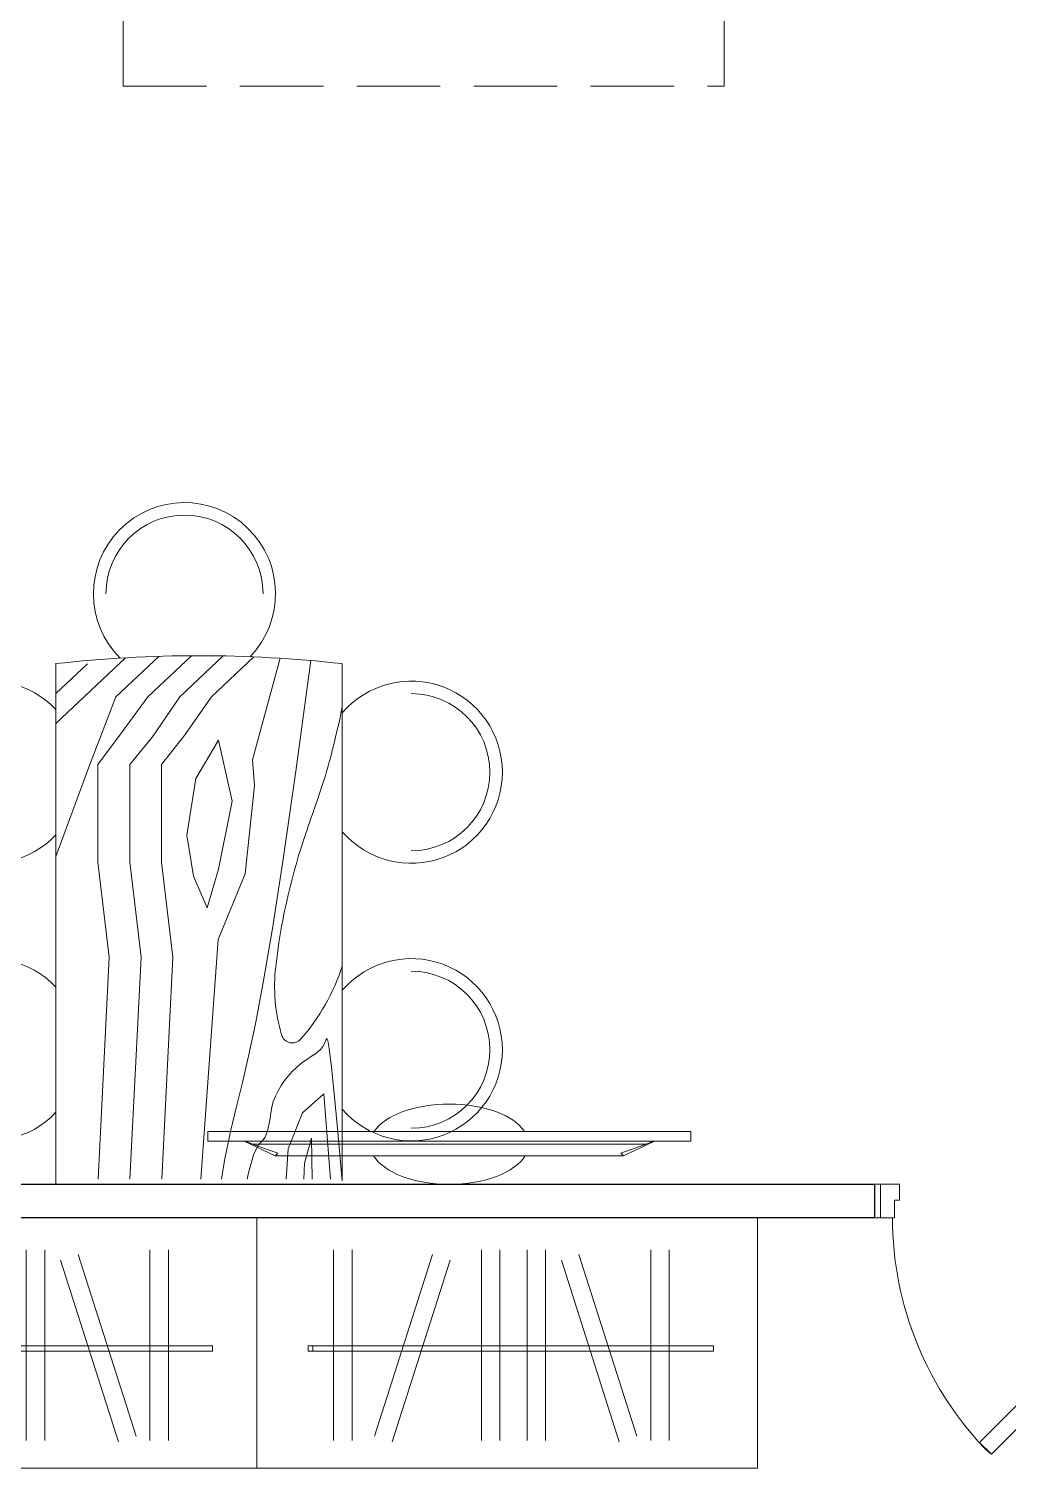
# Model space of a CAD drawing. Header units: millimetres. Extents: x 0 to 145404, y 0 to 194550.
# Drawn here: x 32229 to 34576, y 63186 to 66633 of the extents above; entities that cross this region are included whole.
import ezdxf

# ---------------------------------------------------------------- set-up
doc = ezdxf.new("R2010")
doc.units = ezdxf.units.MM
doc.linetypes.add('ELGO_LTYPE0', pattern=[0])
doc.linetypes.add('секция_тип 7 (18 уч)$0$GOST2.303 4', pattern=[7, 5, -2, 0])
doc.layers.add('АР - Двери', color=126, linetype='Continuous', lineweight=9)
doc.layers.add('АР - Перегородки 80', color=32, linetype='Continuous', lineweight=30)
doc.layers.add('АР - мебель', color=7, linetype='Continuous', lineweight=9, true_color=0x787878)

# ---------------------------------------------------------------- blocks, each defined once
blk = doc.blocks.new('ОГ73_на5персон_стол1245х685')
for p, q in [((-623.4, 0), (623.4, 0)), ((623.4, 0), (623.4, -686.7)), ((611.5, -686.7), (-623.4, -686.7))]:
    blk.add_line(p, q)
for points in [[(-641, -247.6), (-544.1, -144.5), (-375.8, -79.3), (-161.9, 0)], [(-637.5, -167.6), (-480, 0)], [(-623.4, -76.3), (-551.7, 0)], [(-642.4, -325.5), (-544.1, -220.8), (-454.9, -155.6), (-381.8, -101.3), (-148.4, -101.3), (79.6, -128.4), (611.5, -101.7)], [(-641.9, -401.2), (-544.1, -297.1), (-448.3, -231.9), (-381.8, -177.6), (-148.4, -177.6), (79.6, -204.7), (611.5, -178)], [(-639.6, -475.1), (-544.1, -373.4), (-450.5, -308.2), (-381.8, -253.9), (-148.4, -253.9), (79.6, -281), (611.5, -254.3)], [(-636.3, -537.6), (-393.5, -471.9), (-331.8, -476.1), (-120.1, -454.3), (37.3, -389.1), (611.5, -347.9)], [(611.5, -397.2), (566.5, -404.8), (497, -419.1), (437.5, -433.1), (380, -447.3), (316.4, -462.2), (239, -478.6), (139.9, -497.4), (11.2, -519.3), (-154.9, -545.1), (-366.3, -575.5), (-630.8, -611.4)], [(611.5, -459.1), (596.2, -461.8), (550.2, -474.8), (528.9, -486), (519.4, -494.9), (510.6, -501.6), (500.5, -506.3), (489.4, -509.5), (477.5, -511.8), (464.9, -513.7), (451.9, -515.6), (438.7, -518), (425.4, -521.5), (412.3, -526.5), (399.4, -532.7), (387, -540.1), (375.2, -548.4), (364.1, -557.3), (353.7, -566.7), (344.3, -576.3), (336, -585.9), (328.9, -595.3), (322.6, -604.3), (316.9, -612.9), (311.5, -620.8), (306.1, -628.1), (300.3, -634.4), (293.8, -639.8), (286.3, -644.1), (278.5, -647.3), (274.5, -649.9), (279.3, -652.4), (298.2, -655.6), (336.1, -660), (398.2, -666.3), (489.7, -674.9), (615.5, -686.7)], [(611.5, -552), (538.5, -556.7), (452.3, -591.2), (406.4, -642.9), (611.5, -658.6)], [(611.5, -594.6), (572.9, -595.9), (512.6, -613.2), (611.5, -614.5)]]:
    blk.add_lwpolyline(points)
blk.add_lwpolyline([(-440.4, -390.3), (-348.1, -335.9), (-212.4, -314.2), (-114.7, -330.5), (-38.7, -363.1), (-131, -390.3), (-293.8, -422.9)], close=True)
blk.add_lwpolyline([(-519, -686.7, 0.011376), (-404.4, -659.9, 0.016637), (-327.1, -637.1, 0.004562), (-267.2, -616.7, -0.004114), (-200.8, -594, -0.052088), (102.6, -527.2, -0.099515), (265.7, -541.2, -0.590932), (275.9, -587, -0.103124), (100.7, -686.7)], format="xyb")
for centre, radius, start, end in [((-363.4, 157.9), 218.2, 313.6617, 226.3383), ((-363.4, 157.9), 188.2, 0, 180), ((301.2, 157.9), 218.2, 313.6617, 226.3383), ((301.2, 157.9), 188.2, 0, 180), ((2457.2, -343.3), 3099.7, 173.6403, 186.3597), ((-791, -308.7), 218.2, 44.9911, 313.786), ((-791, -308.7), 188.2, 90, 270), ((-363.4, -852.1), 218.2, 130.7329, 49.2671), ((301.2, -852.1), 218.2, 130.7329, 49.2671), ((-363.4, -852.1), 188.2, 180, 0), ((301.2, -852.1), 188.2, 180, 0)]:
    blk.add_arc(centre, radius, start, end)
blk = doc.blocks.new('*U206')
at = {"ltscale": 100}
for p, q in [((15, 37.5), (15, -42.5)), ((46, 37.5), (15, 37.5)), ((48, -4.5), (48, 35.5)), ((852, -4.5), (852, 37.5)), ((852, 37.5), (885, 37.5)), ((885, 37.5), (885, -42.5)), ((60, -4.5), (48, -4.5)), ((60, -42.5), (60, -4.5)), ((840, -42.5), (840, -4.5)), ((840, -4.5), (852, -4.5)), ((15, -42.5), (60, -42.5)), ((885, -42.5), (840, -42.5))]:
    blk.add_line(p, q, dxfattribs=at)
for points in [[(54.4, 38.9), (82.7, 10.6), (648, 575.9), (619.7, 604.2)], [(15, -42.5), (0, -42.5), (0, 37.5), (15, 37.5)], [(885, -42.5), (900, -42.5), (900, 37.5), (885, 37.5)]]:
    blk.add_lwpolyline(points, close=True, dxfattribs=at)
blk.add_circle((48, 37.5), 2, dxfattribs=at)
blk.add_arc((56.7, 37.5), 800, 0, 44.865, dxfattribs=at)
blk = doc.blocks.new('Ш03 600х1200')
for p, q in [((0, 600), (-1200, 600)), ((-1200, 0), (-1200, 600)), ((0, 0), (0, 600)), ((-988.5, 66), (-988.5, 522.9)), ((-944.2, 66), (-944.2, 522.9)), ((-692.1, 66), (-692.1, 522.9)), ((-647.8, 66), (-647.8, 522.9)), ((-583, 66), (-583, 522.9)), ((-538.7, 66), (-538.7, 522.9)), ((-228.6, 66), (-228.6, 522.9)), ((-184.3, 66), (-184.3, 522.9)), ((-911.1, 76.8), (-772.2, 512)), ((-868.9, 63.3), (-730, 498.6)), ((-324.4, 63.3), (-463.3, 498.6)), ((-282.2, 76.8), (-421.1, 512)), ((-123, 293.3), (-1094.4, 293.3)), ((-1094.4, 293.3), (-1094.4, 280.4)), ((-1094.4, 280.4), (-123, 280.4)), ((-134.5, 293.3), (-228.9, 293.3)), ((-228.9, 293.3), (-228.9, 280.4)), ((-228.9, 280.4), (-134.5, 280.4)), ((-134.5, 280.4), (-134.5, 293.3)), ((-123, 280.4), (-123, 293.3)), ((0, 0), (-1200, 0))]:
    blk.add_line(p, q)
blk = doc.blocks.new('КРТД 1800х2000-900 раскладной')
at = {"layer": 'АР - мебель', "linetype": 'ByBlock'}
for p, q in [((-900, 900), (-900, 720)), ((-900, 900), (-100, 900)), ((-100, 900), (-59.9, 900)), ((-50.5, 894.3), (-59.9, 900)), ((-42.4, 875.5), (-50.5, 894.3)), ((-36.9, 846.5), (-42.4, 875.5)), ((-35.6, 825.1), (-36.9, 846.5)), ((-77.9, 776.8), (-76.2, 811.8)), ((-76.2, 811.8), (-77, 825.1)), ((-77, 825.1), (0, 825.1)), ((0, 720.1), (0, 825.1)), ((-83.1, 747), (-77.9, 776.8)), ((-100.4, 720.1), (-91, 727.1)), ((-91, 727.1), (-83.1, 747)), ((-920, 690), (-920, -690)), ((-890, 720), (-310.6, 720)), ((-280.6, 690), (-280.6, 30)), ((-280.6, 690), (-280.6, 30)), ((-70, 720), (-250.6, 720)), ((-180, 690), (-180, 30)), ((-40, 30), (-40, 690)), ((0, 720), (0, -720)), ((-250.6, 0), (-70, 0)), ((-70, 0), (-250.6, 0)), ((-310.6, 0), (-890, 0)), ((-890, 0), (-310.6, 0)), ((-280.6, -30), (-280.6, -690)), ((-280.6, -30), (-280.6, -690)), ((-180, -30), (-180, -690)), ((-40, -690), (-40, -30)), ((-900, -900), (-900, -720)), ((-310.6, -720), (-890, -720)), ((-250.6, -720), (-70, -720)), ((-91, -727.1), (-100.4, -720.1)), ((0, -825.1), (0, -720)), ((-83.1, -747), (-91, -727.1)), ((-77.9, -776.8), (-83.1, -747)), ((-76.2, -811.8), (-77.9, -776.8)), ((-77, -825.1), (-76.2, -811.8)), ((-77, -825.1), (0, -825.1)), ((-36.9, -846.5), (-35.6, -825.1)), ((-42.4, -875.5), (-36.9, -846.5)), ((-59.9, -900), (-50.5, -894.3)), ((-50.5, -894.3), (-42.4, -875.5)), ((-900, -900), (-100, -900)), ((-100, -900), (-59.9, -900))]:
    blk.add_line(p, q, dxfattribs=at)
at = {"layer": 'АР - мебель', "linetype": 'секция_тип 7 (18 уч)$0$GOST2.303 4', "ltscale": 40}
blk.add_lwpolyline([(-890, -720), (-2200, -720), (-2200, 720), (-900, 720)], dxfattribs=at)
at = {"layer": 'АР - мебель', "linetype": 'ByBlock'}
for centre, major_axis, start_param, end_param in [((-890, 690), (21.2, 21.2), 0.785381, 2.356177), ((-310.6, 690), (21.2, 21.2), -0.785416, 0.785381), ((-250.6, 690), (21.2, -21.2), 2.356177, 3.926973), ((-150, 690), (21.2, -21.2), 2.356177, 3.926973), ((-70, 690), (21.2, -21.2), 0.785381, 2.356177), ((-890, 30), (21.2, 21.2), 2.356177, 3.926973), ((-310.6, 30), (21.2, -21.2), 5.49777, 7.068566), ((-250.6, 30), (21.2, 21.2), 2.356177, 3.926973), ((-150, 30), (21.2, 21.2), 2.356177, 3.926973), ((-70, 30), (21.2, -21.2), 5.49777, 7.068566), ((-70, -30), (21.2, 21.2), -0.785416, 0.785381), ((-890, -30), (21.2, 21.2), 0.785381, 2.356177), ((-310.6, -30), (21.2, 21.2), -0.785416, 0.785381), ((-250.6, -30), (21.2, -21.2), 2.356177, 3.926973), ((-150, -30), (21.2, 21.2), 0.785381, 2.356177), ((-890, -690), (21.2, 21.2), 2.356177, 3.926973), ((-310.6, -690), (21.2, 21.2), 3.926973, 5.49777), ((-250.6, -690), (21.2, 21.2), 2.356177, 3.926973), ((-150, -690), (21.2, 21.2), 2.356177, 3.926973), ((-70, -690), (21.2, -21.2), 5.49777, 7.068566)]:
    blk.add_ellipse(centre, major_axis=major_axis, ratio=1, start_param=start_param, end_param=end_param, dxfattribs=at)
blk = doc.blocks.new('*U248')
at = {"color": 0, "linetype": 'ELGO_LTYPE0'}
for p, q in [((-126.3, -578.5), (-126.3, 578.5)), ((-126.3, 578.5), (-103.1, 578.5)), ((-103.1, 578.5), (-103.1, -578.5)), ((-103.1, 491.5), (-68.5, 417.2)), ((-103.1, 489.1), (-96.1, 471.8)), ((-96.1, 471.8), (-96.1, -471.8)), ((-74.4, 410.8), (-96.1, 471.8)), ((-68.5, 417.2), (-74.4, 410.8)), ((-68.5, -417.2), (-68.5, 417.2)), ((-74.4, -410.8), (-96.1, -471.8)), ((-68.5, -417.2), (-74.4, -410.8)), ((-103.1, -491.5), (-68.5, -417.2)), ((-96.1, -471.8), (-103.1, -489.1)), ((-103.1, -578.5), (-126.3, -578.5))]:
    blk.add_line(p, q, dxfattribs=at)
for start_param, end_param in [(0.31972, 2.821873), (3.433141, 5.991637)]:
    blk.add_ellipse((-96.1, 0), major_axis=(0, 189.6), ratio=0.506784, start_param=start_param, end_param=end_param, dxfattribs=at)
blk = doc.blocks.new('Квартира 1К 5200 тип 15')
at = {"layer": 'АР - Перегородки 80'}
blk.add_lwpolyline([(-5850, -5110), (-5850, -5030), (-3170, -5030), (-3170, -5110)], close=True, dxfattribs=at)
at = {"xscale": -1, "rotation": 270}
blk.add_blockref('КРТД 1800х2000-900 раскладной', (-4250, -200), dxfattribs=at)
at = {"layer": 'АР - Двери', "rotation": 180}
blk.add_blockref('*U206', (-2270, -5072.5, 0), dxfattribs=at)
at = {"layer": 'АР - мебель', "xscale": -1}
for name, p, rotation in [('ОГ73_на5персон_стол1245х685', (-5131.6, -4406.6), 90), ('*U248', (-4188.3, -5030), 90), ('Ш03 600х1200', (-5850, -5710, 0), 359.999999999977), ('Ш03 600х1200', (-4650, -5710, 0), 359.999999999977)]:
    blk.add_blockref(name, p, dxfattribs=dict(at, rotation=rotation))
blk = doc.blocks.new('V_Section_3')
blk.add_blockref('Квартира 1К 5200 тип 15', (6250, -34450))

msp = doc.modelspace()

# ---------------------------------------------------------------- block references
msp.add_blockref('V_Section_3', (31175.5, 103346.1, 0))

doc.saveas('drawing.dxf')
